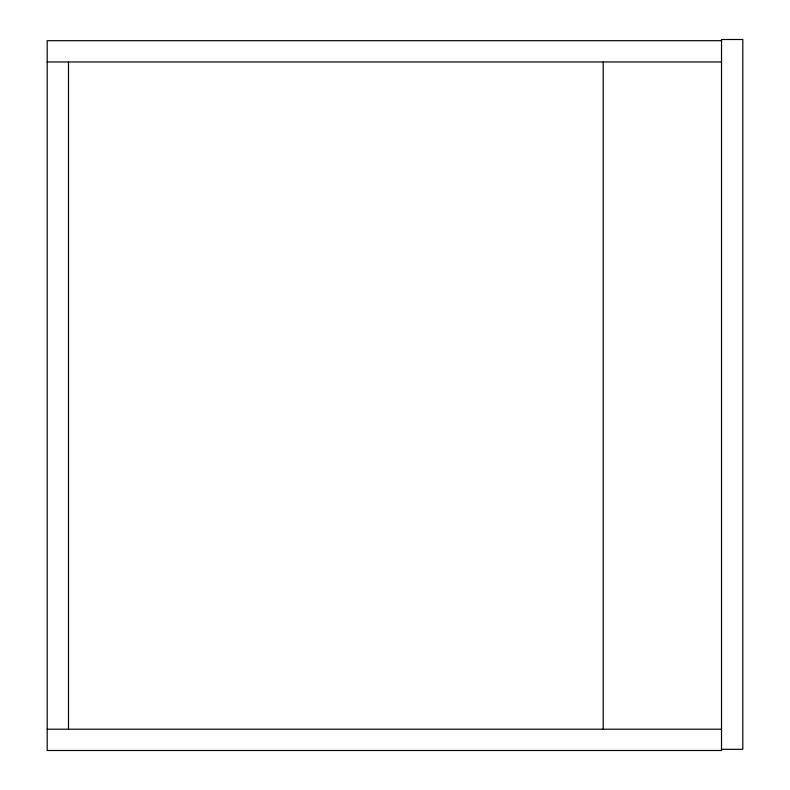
<?xml version="1.0" encoding="UTF-8"?>
<svg xmlns="http://www.w3.org/2000/svg" width="790" height="790" viewBox="0 0 790 790"><rect width="100%" height="100%" fill="white"/><g stroke="black" fill="none" stroke-linecap="round" stroke-linejoin="round"><path stroke-width="1.19" d="M721.517 40.685L47.193 40.685L47.193 750.5L721.517 750.5L721.517 39.5L742.807 39.5L742.807 749.315L721.517 749.315M47.193 61.976L721.517 61.976M47.193 729.21L721.517 729.21M603.214 61.976L603.214 729.21M68.483 61.976L68.483 729.21"/></g></svg>
